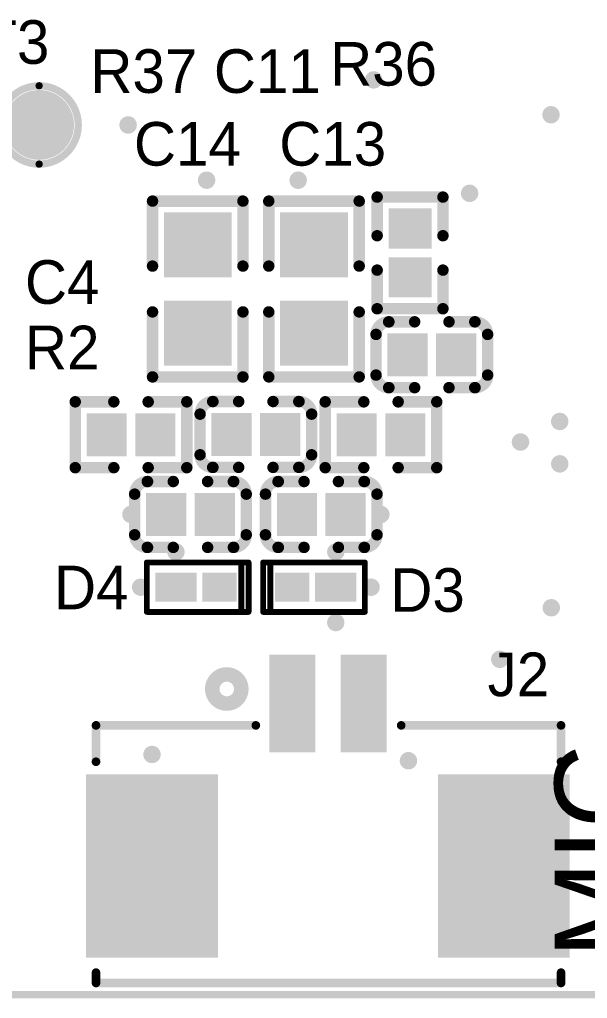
# Model space of a CAD drawing. Header units: millimetres. Extents: x 1205 to 1330, y 770 to 864.
# Drawn here: x 1268.57 to 1278.5, y 769.57 to 786.67 of the extents above; entities that cross this region are included whole.
import ezdxf

# ---------------------------------------------------------------- set-up
doc = ezdxf.new("R2010")
doc.units = ezdxf.units.MM
for name, color, linetype in [('Mechanical1', 6, 'Continuous'), ('TopOverlay', 2, 'Continuous'), ('TopPaste', 8, 'Continuous'), ('TopSolder', 216, 'Continuous'), ('ViaHoleLayer', 16, 'Continuous')]:
    doc.layers.add(name, color=color, linetype=linetype)

# ---------------------------------------------------------------- blocks, each defined once
blk = doc.blocks.new('PAD_25_40_3')
at = {"layer": 'TopOverlay'}
for points, const_width in [([(0.684, 0, 1), (-0.684, 0, 1)], 0.127), ([(-0.716, 0, 1), (-0.652, 0, 1)], 0.0635), ([(0.652, 0, 1), (0.716, 0, 1)], 0.0635)]:
    blk.add_lwpolyline(points, format="xyb", close=True, dxfattribs=dict(at, const_width=const_width))
at = {"layer": 'TopSolder', "const_width": 0.61}
blk.add_lwpolyline([(-0.305, 0, 1), (0.305, 0, 1)], format="xyb", close=True, dxfattribs=at)
blk = doc.blocks.new('0402_C_27')
at = {"layer": 'TopOverlay', "const_width": 0.2}
for points in [[(-0.975, 0.355, -0.414214), (-0.755, 0.575)], [(0.755, 0.575, -0.414214), (0.975, 0.355)], [(-0.755, -0.575, -0.414214), (-0.975, -0.355)], [(0.975, -0.355, -0.414214), (0.755, -0.575)]]:
    blk.add_lwpolyline(points, format="xyb", dxfattribs=at)
at = {"layer": 'TopOverlay', "const_width": 0.1}
for points in [[(-0.805, 0.575, 1), (-0.705, 0.575, 1)], [(-0.8, 0.575, 1), (-0.7, 0.575, 1)], [(-0.35, 0.575, 1), (-0.25, 0.575, 1)], [(0.25, 0.575, 1), (0.35, 0.575, 1)], [(0.7, 0.575, 1), (0.8, 0.575, 1)], [(0.705, 0.575, 1), (0.805, 0.575, 1)], [(-1.025, 0.355, 1), (-0.925, 0.355, 1)], [(-1.025, 0.355, 1), (-0.925, 0.355, 1)], [(0.925, 0.355, 1), (1.025, 0.355, 1)], [(0.925, 0.355, 1), (1.025, 0.355, 1)], [(-1.025, -0.355, 1), (-0.925, -0.355, 1)], [(-1.025, -0.355, 1), (-0.925, -0.355, 1)], [(0.925, -0.355, 1), (1.025, -0.355, 1)], [(0.925, -0.355, 1), (1.025, -0.355, 1)], [(-0.805, -0.575, 1), (-0.705, -0.575, 1)], [(-0.8, -0.575, 1), (-0.7, -0.575, 1)], [(-0.35, -0.575, 1), (-0.25, -0.575, 1)], [(0.25, -0.575, 1), (0.35, -0.575, 1)], [(0.7, -0.575, 1), (0.8, -0.575, 1)], [(0.705, -0.575, 1), (0.805, -0.575, 1)]]:
    blk.add_lwpolyline(points, format="xyb", close=True, dxfattribs=at)
at = {"layer": 'TopOverlay', "const_width": 0.2}
for points in [[(-0.3, 0.575), (-0.75, 0.575)], [(0.75, 0.575), (0.3, 0.575)], [(-0.975, 0.355), (-0.975, -0.355)], [(0.975, 0.355), (0.975, -0.355)], [(-0.3, -0.575), (-0.75, -0.575)], [(0.75, -0.575), (0.3, -0.575)]]:
    blk.add_lwpolyline(points, dxfattribs=at)
at = {"layer": 'TopPaste'}
for points in [[(-0.725, -0.325), (-0.125, -0.325), (-0.725, 0.325), (-0.125, 0.325)], [(0.125, -0.325), (0.725, -0.325), (0.125, 0.325), (0.725, 0.325)]]:
    blk.add_solid(points, dxfattribs=at)
at = {"layer": 'TopSolder'}
for points in [[(-0.776, -0.376), (-0.074, -0.376), (-0.776, 0.376), (-0.074, 0.376)], [(0.074, -0.376), (0.776, -0.376), (0.074, 0.376), (0.776, 0.376)]]:
    blk.add_solid(points, dxfattribs=at)
blk = doc.blocks.new('0402_C_28')
at = {"layer": 'TopOverlay', "const_width": 0.2}
for points in [[(-0.975, 0.355, -0.414214), (-0.755, 0.575)], [(0.755, 0.575, -0.414214), (0.975, 0.355)], [(-0.755, -0.575, -0.414214), (-0.975, -0.355)], [(0.975, -0.355, -0.414214), (0.755, -0.575)]]:
    blk.add_lwpolyline(points, format="xyb", dxfattribs=at)
at = {"layer": 'TopOverlay', "const_width": 0.1}
for points in [[(-0.805, 0.575, 1), (-0.705, 0.575, 1)], [(-0.8, 0.575, 1), (-0.7, 0.575, 1)], [(-0.35, 0.575, 1), (-0.25, 0.575, 1)], [(0.25, 0.575, 1), (0.35, 0.575, 1)], [(0.7, 0.575, 1), (0.8, 0.575, 1)], [(0.705, 0.575, 1), (0.805, 0.575, 1)], [(-1.025, 0.355, 1), (-0.925, 0.355, 1)], [(-1.025, 0.355, 1), (-0.925, 0.355, 1)], [(0.925, 0.355, 1), (1.025, 0.355, 1)], [(0.925, 0.355, 1), (1.025, 0.355, 1)], [(-1.025, -0.355, 1), (-0.925, -0.355, 1)], [(-1.025, -0.355, 1), (-0.925, -0.355, 1)], [(0.925, -0.355, 1), (1.025, -0.355, 1)], [(0.925, -0.355, 1), (1.025, -0.355, 1)], [(-0.805, -0.575, 1), (-0.705, -0.575, 1)], [(-0.8, -0.575, 1), (-0.7, -0.575, 1)], [(-0.35, -0.575, 1), (-0.25, -0.575, 1)], [(0.25, -0.575, 1), (0.35, -0.575, 1)], [(0.7, -0.575, 1), (0.8, -0.575, 1)], [(0.705, -0.575, 1), (0.805, -0.575, 1)]]:
    blk.add_lwpolyline(points, format="xyb", close=True, dxfattribs=at)
at = {"layer": 'TopOverlay', "const_width": 0.2}
for points in [[(-0.3, 0.575), (-0.75, 0.575)], [(0.75, 0.575), (0.3, 0.575)], [(-0.975, 0.355), (-0.975, -0.355)], [(0.975, 0.355), (0.975, -0.355)], [(-0.3, -0.575), (-0.75, -0.575)], [(0.75, -0.575), (0.3, -0.575)]]:
    blk.add_lwpolyline(points, dxfattribs=at)
at = {"layer": 'TopPaste'}
for points in [[(-0.725, -0.325), (-0.125, -0.325), (-0.725, 0.325), (-0.125, 0.325)], [(0.125, -0.325), (0.725, -0.325), (0.125, 0.325), (0.725, 0.325)]]:
    blk.add_solid(points, dxfattribs=at)
at = {"layer": 'TopSolder'}
for points in [[(-0.776, -0.376), (-0.074, -0.376), (-0.776, 0.376), (-0.074, 0.376)], [(0.074, -0.376), (0.776, -0.376), (0.074, 0.376), (0.776, 0.376)]]:
    blk.add_solid(points, dxfattribs=at)
blk = doc.blocks.new('0402_C_29')
at = {"layer": 'TopOverlay', "const_width": 0.2}
for points in [[(-0.975, 0.355, -0.414214), (-0.755, 0.575)], [(0.755, 0.575, -0.414214), (0.975, 0.355)], [(-0.755, -0.575, -0.414214), (-0.975, -0.355)], [(0.975, -0.355, -0.414214), (0.755, -0.575)]]:
    blk.add_lwpolyline(points, format="xyb", dxfattribs=at)
at = {"layer": 'TopOverlay', "const_width": 0.1}
for points in [[(-0.805, 0.575, 1), (-0.705, 0.575, 1)], [(-0.8, 0.575, 1), (-0.7, 0.575, 1)], [(-0.35, 0.575, 1), (-0.25, 0.575, 1)], [(0.25, 0.575, 1), (0.35, 0.575, 1)], [(0.7, 0.575, 1), (0.8, 0.575, 1)], [(0.705, 0.575, 1), (0.805, 0.575, 1)], [(-1.025, 0.355, 1), (-0.925, 0.355, 1)], [(-1.025, 0.355, 1), (-0.925, 0.355, 1)], [(0.925, 0.355, 1), (1.025, 0.355, 1)], [(0.925, 0.355, 1), (1.025, 0.355, 1)], [(-1.025, -0.355, 1), (-0.925, -0.355, 1)], [(-1.025, -0.355, 1), (-0.925, -0.355, 1)], [(0.925, -0.355, 1), (1.025, -0.355, 1)], [(0.925, -0.355, 1), (1.025, -0.355, 1)], [(-0.805, -0.575, 1), (-0.705, -0.575, 1)], [(-0.8, -0.575, 1), (-0.7, -0.575, 1)], [(-0.35, -0.575, 1), (-0.25, -0.575, 1)], [(0.25, -0.575, 1), (0.35, -0.575, 1)], [(0.7, -0.575, 1), (0.8, -0.575, 1)], [(0.705, -0.575, 1), (0.805, -0.575, 1)]]:
    blk.add_lwpolyline(points, format="xyb", close=True, dxfattribs=at)
at = {"layer": 'TopOverlay', "const_width": 0.2}
for points in [[(-0.3, 0.575), (-0.75, 0.575)], [(0.75, 0.575), (0.3, 0.575)], [(-0.975, 0.355), (-0.975, -0.355)], [(0.975, 0.355), (0.975, -0.355)], [(-0.3, -0.575), (-0.75, -0.575)], [(0.75, -0.575), (0.3, -0.575)]]:
    blk.add_lwpolyline(points, dxfattribs=at)
at = {"layer": 'TopPaste'}
for points in [[(-0.725, -0.325), (-0.125, -0.325), (-0.725, 0.325), (-0.125, 0.325)], [(0.125, -0.325), (0.725, -0.325), (0.125, 0.325), (0.725, 0.325)]]:
    blk.add_solid(points, dxfattribs=at)
at = {"layer": 'TopSolder'}
for points in [[(-0.776, -0.376), (-0.074, -0.376), (-0.776, 0.376), (-0.074, 0.376)], [(0.074, -0.376), (0.776, -0.376), (0.074, 0.376), (0.776, 0.376)]]:
    blk.add_solid(points, dxfattribs=at)
blk = doc.blocks.new('0402_C_30')
at = {"layer": 'TopOverlay', "const_width": 0.2}
for points in [[(-0.975, 0.355, -0.414214), (-0.755, 0.575)], [(0.755, 0.575, -0.414214), (0.975, 0.355)], [(-0.755, -0.575, -0.414214), (-0.975, -0.355)], [(0.975, -0.355, -0.414214), (0.755, -0.575)]]:
    blk.add_lwpolyline(points, format="xyb", dxfattribs=at)
at = {"layer": 'TopOverlay', "const_width": 0.1}
for points in [[(-0.805, 0.575, 1), (-0.705, 0.575, 1)], [(-0.8, 0.575, 1), (-0.7, 0.575, 1)], [(-0.35, 0.575, 1), (-0.25, 0.575, 1)], [(0.25, 0.575, 1), (0.35, 0.575, 1)], [(0.7, 0.575, 1), (0.8, 0.575, 1)], [(0.705, 0.575, 1), (0.805, 0.575, 1)], [(-1.025, 0.355, 1), (-0.925, 0.355, 1)], [(-1.025, 0.355, 1), (-0.925, 0.355, 1)], [(0.925, 0.355, 1), (1.025, 0.355, 1)], [(0.925, 0.355, 1), (1.025, 0.355, 1)], [(-1.025, -0.355, 1), (-0.925, -0.355, 1)], [(-1.025, -0.355, 1), (-0.925, -0.355, 1)], [(0.925, -0.355, 1), (1.025, -0.355, 1)], [(0.925, -0.355, 1), (1.025, -0.355, 1)], [(-0.805, -0.575, 1), (-0.705, -0.575, 1)], [(-0.8, -0.575, 1), (-0.7, -0.575, 1)], [(-0.35, -0.575, 1), (-0.25, -0.575, 1)], [(0.25, -0.575, 1), (0.35, -0.575, 1)], [(0.7, -0.575, 1), (0.8, -0.575, 1)], [(0.705, -0.575, 1), (0.805, -0.575, 1)]]:
    blk.add_lwpolyline(points, format="xyb", close=True, dxfattribs=at)
at = {"layer": 'TopOverlay', "const_width": 0.2}
for points in [[(-0.75, 0.575), (-0.3, 0.575)], [(0.3, 0.575), (0.75, 0.575)], [(-0.975, -0.355), (-0.975, 0.355)], [(0.975, -0.355), (0.975, 0.355)], [(-0.75, -0.575), (-0.3, -0.575)], [(0.3, -0.575), (0.75, -0.575)]]:
    blk.add_lwpolyline(points, dxfattribs=at)
at = {"layer": 'TopPaste'}
for points in [[(-0.725, -0.325), (-0.125, -0.325), (-0.725, 0.325), (-0.125, 0.325)], [(0.125, -0.325), (0.725, -0.325), (0.125, 0.325), (0.725, 0.325)]]:
    blk.add_solid(points, dxfattribs=at)
at = {"layer": 'TopSolder'}
for points in [[(-0.776, -0.376), (-0.074, -0.376), (-0.776, 0.376), (-0.074, 0.376)], [(0.074, -0.376), (0.776, -0.376), (0.074, 0.376), (0.776, 0.376)]]:
    blk.add_solid(points, dxfattribs=at)
blk = doc.blocks.new('FBP_02C_234')
at = {"layer": 'TopOverlay', "const_width": 0.102}
for points in [[(-0.508, -0.432), (-0.508, 0.432)], [(-0.508, 0.432), (1.27, 0.432)], [(-0.381, -0.432), (-0.381, 0.432)], [(1.27, -0.432), (1.27, 0.432)], [(-0.508, -0.432), (1.27, -0.432)]]:
    blk.add_lwpolyline(points, dxfattribs=at)
at = {"layer": 'TopOverlay', "const_width": 0.0508}
for points in [[(-0.533, 0.432, 1), (-0.483, 0.432, 1)], [(-0.533, 0.432, 1), (-0.483, 0.432, 1)], [(-0.406, 0.432, 1), (-0.356, 0.432, 1)], [(1.245, 0.432, 1), (1.295, 0.432, 1)], [(1.245, 0.432, 1), (1.295, 0.432, 1)], [(-0.533, -0.432, 1), (-0.483, -0.432, 1)], [(-0.533, -0.432, 1), (-0.483, -0.432, 1)], [(-0.406, -0.432, 1), (-0.356, -0.432, 1)], [(1.245, -0.432, 1), (1.295, -0.432, 1)], [(1.245, -0.432, 1), (1.295, -0.432, 1)]]:
    blk.add_lwpolyline(points, format="xyb", close=True, dxfattribs=at)
at = {"layer": 'TopPaste'}
for points in [[(0.25, -0.2), (0.25, 0.2), (-0.25, -0.2), (-0.25, 0.2)], [(1.072, -0.2), (1.072, 0.2), (0.452, -0.2), (0.452, 0.2)]]:
    blk.add_solid(points, dxfattribs=at)
at = {"layer": 'TopSolder'}
for points in [[(0.301, -0.251), (0.301, 0.251), (-0.301, -0.251), (-0.301, 0.251)], [(1.123, -0.251), (1.123, 0.251), (0.401, -0.251), (0.401, 0.251)]]:
    blk.add_solid(points, dxfattribs=at)
blk = doc.blocks.new('FBP_02C_235')
at = {"layer": 'TopOverlay', "const_width": 0.102}
for points in [[(1.27, 0.432), (-0.508, 0.432)], [(-0.508, 0.432), (-0.508, -0.432)], [(-0.381, 0.432), (-0.381, -0.432)], [(1.27, 0.432), (1.27, -0.432)], [(1.27, -0.432), (-0.508, -0.432)]]:
    blk.add_lwpolyline(points, dxfattribs=at)
at = {"layer": 'TopOverlay', "const_width": 0.0508}
for points in [[(-0.533, 0.432, 1), (-0.483, 0.432, 1)], [(-0.533, 0.432, 1), (-0.483, 0.432, 1)], [(-0.406, 0.432, 1), (-0.356, 0.432, 1)], [(1.245, 0.432, 1), (1.295, 0.432, 1)], [(1.245, 0.432, 1), (1.295, 0.432, 1)], [(-0.533, -0.432, 1), (-0.483, -0.432, 1)], [(-0.533, -0.432, 1), (-0.483, -0.432, 1)], [(-0.406, -0.432, 1), (-0.356, -0.432, 1)], [(1.245, -0.432, 1), (1.295, -0.432, 1)], [(1.245, -0.432, 1), (1.295, -0.432, 1)]]:
    blk.add_lwpolyline(points, format="xyb", close=True, dxfattribs=at)
at = {"layer": 'TopPaste'}
for points in [[(0.25, -0.2), (0.25, 0.2), (-0.25, -0.2), (-0.25, 0.2)], [(1.072, -0.2), (1.072, 0.2), (0.452, -0.2), (0.452, 0.2)]]:
    blk.add_solid(points, dxfattribs=at)
at = {"layer": 'TopSolder'}
for points in [[(0.301, -0.251), (0.301, 0.251), (-0.301, -0.251), (-0.301, 0.251)], [(1.123, -0.251), (1.123, 0.251), (0.401, -0.251), (0.401, 0.251)]]:
    blk.add_solid(points, dxfattribs=at)
blk = doc.blocks.new('1_25_2T_SMD_L_323')
at = {"layer": 'TopOverlay'}
for points, const_width in [([(-0.889, 0.254, 1), (-1.397, 0.254, 1)], 0.254), ([(-1.46, 0.254, 1), (-1.333, 0.254, 1)], 0.127), ([(-0.952, 0.254, 1), (-0.825, 0.254, 1)], 0.127), ([(-3.467, -0.381, 1), (-3.391, -0.381, 1)], 0.0751), ([(-3.467, -0.381, 1), (-3.391, -0.381, 1)], 0.0751), ([(-0.673, -0.381, 1), (-0.597, -0.381, 1)], 0.0751), ([(1.867, -0.381, 1), (1.943, -0.381, 1)], 0.0751), ([(4.661, -0.381, 1), (4.737, -0.381, 1)], 0.0751), ([(4.661, -0.381, 1), (4.737, -0.381, 1)], 0.0751), ([(-3.467, -1.016, 1), (-3.391, -1.016, 1)], 0.0751), ([(4.661, -1.016, 1), (4.737, -1.016, 1)], 0.0751), ([(-3.467, -4.699, 1), (-3.391, -4.699, 1)], 0.0751), ([(4.661, -4.699, 1), (4.737, -4.699, 1)], 0.0751), ([(-3.467, -4.879, 1), (-3.391, -4.879, 1)], 0.0751), ([(-3.467, -4.879, 1), (-3.391, -4.879, 1)], 0.0751), ([(4.661, -4.879, 1), (4.737, -4.879, 1)], 0.0751), ([(4.661, -4.879, 1), (4.737, -4.879, 1)], 0.0751)]:
    blk.add_lwpolyline(points, format="xyb", close=True, dxfattribs=dict(at, const_width=const_width))
at = {"layer": 'TopOverlay', "const_width": 0.15}
for points in [[(-3.429, -0.381), (-0.635, -0.381)], [(-3.429, -1.016), (-3.429, -0.381)], [(1.905, -0.381), (4.699, -0.381)], [(4.699, -1.016), (4.699, -0.381)], [(-3.429, -4.879), (-3.429, -4.699)], [(4.699, -4.699), (4.699, -4.879)], [(-3.429, -4.879), (4.699, -4.879)]]:
    blk.add_lwpolyline(points, dxfattribs=at)
at = {"layer": 'TopPaste'}
for points in [[(0.3, 0.75), (-0.3, 0.75), (0.3, -0.75), (-0.3, -0.75)], [(1.55, 0.75), (0.95, 0.75), (1.55, -0.75), (0.95, -0.75)], [(-1.4, -1.335), (-3.5, -1.335), (-1.4, -4.335), (-3.5, -4.335)], [(4.75, -1.335), (2.65, -1.335), (4.75, -4.335), (2.65, -4.335)]]:
    blk.add_solid(points, dxfattribs=at)
at = {"layer": 'TopSolder'}
for points in [[(0.402, 0.852), (-0.402, 0.852), (0.402, -0.852), (-0.402, -0.852)], [(1.652, 0.852), (0.848, 0.852), (1.652, -0.852), (0.848, -0.852)], [(-1.298, -1.233), (-3.602, -1.233), (-1.298, -4.437), (-3.602, -4.437)], [(4.852, -1.233), (2.548, -1.233), (4.852, -4.437), (2.548, -4.437)]]:
    blk.add_solid(points, dxfattribs=at)
blk = doc.blocks.new('0603_R_336')
at = {"layer": 'TopOverlay', "const_width": 0.2}
for points in [[(-0.4, 0.79), (-1.535, 0.79)], [(-1.535, -0.79), (-1.535, 0.79)], [(1.535, 0.79), (0.4, 0.79)], [(1.535, -0.79), (1.535, 0.79)], [(-0.4, -0.79), (-1.535, -0.79)], [(1.535, -0.79), (0.4, -0.79)]]:
    blk.add_lwpolyline(points, dxfattribs=at)
at = {"layer": 'TopOverlay', "const_width": 0.1}
for points in [[(-1.585, 0.79, 1), (-1.485, 0.79, 1)], [(-1.585, 0.79, 1), (-1.485, 0.79, 1)], [(-0.45, 0.79, 1), (-0.35, 0.79, 1)], [(0.35, 0.79, 1), (0.45, 0.79, 1)], [(1.485, 0.79, 1), (1.585, 0.79, 1)], [(1.485, 0.79, 1), (1.585, 0.79, 1)], [(-1.585, -0.79, 1), (-1.485, -0.79, 1)], [(-1.585, -0.79, 1), (-1.485, -0.79, 1)], [(-0.45, -0.79, 1), (-0.35, -0.79, 1)], [(0.35, -0.79, 1), (0.45, -0.79, 1)], [(1.485, -0.79, 1), (1.585, -0.79, 1)], [(1.485, -0.79, 1), (1.585, -0.79, 1)]]:
    blk.add_lwpolyline(points, format="xyb", close=True, dxfattribs=at)
at = {"layer": 'TopPaste'}
for points in [[(-1.235, -0.49), (-0.305, -0.49), (-1.235, 0.49), (-0.305, 0.49)], [(0.305, -0.49), (1.235, -0.49), (0.305, 0.49), (1.235, 0.49)]]:
    blk.add_solid(points, dxfattribs=at)
at = {"layer": 'TopSolder'}
for points in [[(-1.337, -0.592), (-0.203, -0.592), (-1.337, 0.592), (-0.203, 0.592)], [(0.203, -0.592), (1.337, -0.592), (0.203, 0.592), (1.337, 0.592)]]:
    blk.add_solid(points, dxfattribs=at)
blk = doc.blocks.new('0603_R_337')
at = {"layer": 'TopOverlay', "const_width": 0.2}
for points in [[(-0.4, 0.79), (-1.535, 0.79)], [(-1.535, -0.79), (-1.535, 0.79)], [(1.535, 0.79), (0.4, 0.79)], [(1.535, -0.79), (1.535, 0.79)], [(-0.4, -0.79), (-1.535, -0.79)], [(1.535, -0.79), (0.4, -0.79)]]:
    blk.add_lwpolyline(points, dxfattribs=at)
at = {"layer": 'TopOverlay', "const_width": 0.1}
for points in [[(-1.585, 0.79, 1), (-1.485, 0.79, 1)], [(-1.585, 0.79, 1), (-1.485, 0.79, 1)], [(-0.45, 0.79, 1), (-0.35, 0.79, 1)], [(0.35, 0.79, 1), (0.45, 0.79, 1)], [(1.485, 0.79, 1), (1.585, 0.79, 1)], [(1.485, 0.79, 1), (1.585, 0.79, 1)], [(-1.585, -0.79, 1), (-1.485, -0.79, 1)], [(-1.585, -0.79, 1), (-1.485, -0.79, 1)], [(-0.45, -0.79, 1), (-0.35, -0.79, 1)], [(0.35, -0.79, 1), (0.45, -0.79, 1)], [(1.485, -0.79, 1), (1.585, -0.79, 1)], [(1.485, -0.79, 1), (1.585, -0.79, 1)]]:
    blk.add_lwpolyline(points, format="xyb", close=True, dxfattribs=at)
at = {"layer": 'TopPaste'}
for points in [[(-1.235, -0.49), (-0.305, -0.49), (-1.235, 0.49), (-0.305, 0.49)], [(0.305, -0.49), (1.235, -0.49), (0.305, 0.49), (1.235, 0.49)]]:
    blk.add_solid(points, dxfattribs=at)
at = {"layer": 'TopSolder'}
for points in [[(-1.337, -0.592), (-0.203, -0.592), (-1.337, 0.592), (-0.203, 0.592)], [(0.203, -0.592), (1.337, -0.592), (0.203, 0.592), (1.337, 0.592)]]:
    blk.add_solid(points, dxfattribs=at)
blk = doc.blocks.new('0402_R_365')
at = {"layer": 'TopOverlay', "const_width": 0.2}
for points in [[(-0.3, 0.575), (-0.975, 0.575)], [(-0.975, -0.575), (-0.975, 0.575)], [(0.975, 0.575), (0.3, 0.575)], [(0.975, -0.575), (0.975, 0.575)], [(-0.975, -0.575), (-0.3, -0.575)], [(0.3, -0.575), (0.975, -0.575)]]:
    blk.add_lwpolyline(points, dxfattribs=at)
at = {"layer": 'TopOverlay', "const_width": 0.1}
for points in [[(-1.025, 0.575, 1), (-0.925, 0.575, 1)], [(-1.025, 0.575, 1), (-0.925, 0.575, 1)], [(-0.35, 0.575, 1), (-0.25, 0.575, 1)], [(0.25, 0.575, 1), (0.35, 0.575, 1)], [(0.925, 0.575, 1), (1.025, 0.575, 1)], [(0.925, 0.575, 1), (1.025, 0.575, 1)], [(-1.025, -0.575, 1), (-0.925, -0.575, 1)], [(-1.025, -0.575, 1), (-0.925, -0.575, 1)], [(-0.35, -0.575, 1), (-0.25, -0.575, 1)], [(0.25, -0.575, 1), (0.35, -0.575, 1)], [(0.925, -0.575, 1), (1.025, -0.575, 1)], [(0.925, -0.575, 1), (1.025, -0.575, 1)]]:
    blk.add_lwpolyline(points, format="xyb", close=True, dxfattribs=at)
at = {"layer": 'TopPaste'}
for points in [[(-0.725, -0.325), (-0.125, -0.325), (-0.725, 0.325), (-0.125, 0.325)], [(0.125, -0.325), (0.725, -0.325), (0.125, 0.325), (0.725, 0.325)]]:
    blk.add_solid(points, dxfattribs=at)
at = {"layer": 'TopSolder'}
for points in [[(-0.776, -0.376), (-0.074, -0.376), (-0.776, 0.376), (-0.074, 0.376)], [(0.074, -0.376), (0.776, -0.376), (0.074, 0.376), (0.776, 0.376)]]:
    blk.add_solid(points, dxfattribs=at)
blk = doc.blocks.new('0402_R_392')
at = {"layer": 'TopOverlay', "const_width": 0.2}
for points in [[(-0.975, -0.575), (-0.975, 0.575)], [(-0.975, 0.575), (-0.3, 0.575)], [(0.3, 0.575), (0.975, 0.575)], [(0.975, 0.575), (0.975, -0.575)], [(-0.975, -0.575), (-0.3, -0.575)], [(0.3, -0.575), (0.975, -0.575)]]:
    blk.add_lwpolyline(points, dxfattribs=at)
at = {"layer": 'TopOverlay', "const_width": 0.1}
for points in [[(-1.025, 0.575, 1), (-0.925, 0.575, 1)], [(-1.025, 0.575, 1), (-0.925, 0.575, 1)], [(-0.35, 0.575, 1), (-0.25, 0.575, 1)], [(0.25, 0.575, 1), (0.35, 0.575, 1)], [(0.925, 0.575, 1), (1.025, 0.575, 1)], [(0.925, 0.575, 1), (1.025, 0.575, 1)], [(-1.025, -0.575, 1), (-0.925, -0.575, 1)], [(-1.025, -0.575, 1), (-0.925, -0.575, 1)], [(-0.35, -0.575, 1), (-0.25, -0.575, 1)], [(0.25, -0.575, 1), (0.35, -0.575, 1)], [(0.925, -0.575, 1), (1.025, -0.575, 1)], [(0.925, -0.575, 1), (1.025, -0.575, 1)]]:
    blk.add_lwpolyline(points, format="xyb", close=True, dxfattribs=at)
at = {"layer": 'TopPaste'}
for points in [[(-0.725, -0.325), (-0.125, -0.325), (-0.725, 0.325), (-0.125, 0.325)], [(0.125, -0.325), (0.725, -0.325), (0.125, 0.325), (0.725, 0.325)]]:
    blk.add_solid(points, dxfattribs=at)
at = {"layer": 'TopSolder'}
for points in [[(-0.776, -0.376), (-0.074, -0.376), (-0.776, 0.376), (-0.074, 0.376)], [(0.074, -0.376), (0.776, -0.376), (0.074, 0.376), (0.776, 0.376)]]:
    blk.add_solid(points, dxfattribs=at)
blk = doc.blocks.new('0402_R_393')
at = {"layer": 'TopOverlay', "const_width": 0.2}
for points in [[(-0.975, -0.575), (-0.975, 0.575)], [(-0.975, 0.575), (-0.3, 0.575)], [(0.3, 0.575), (0.975, 0.575)], [(0.975, 0.575), (0.975, -0.575)], [(-0.975, -0.575), (-0.3, -0.575)], [(0.3, -0.575), (0.975, -0.575)]]:
    blk.add_lwpolyline(points, dxfattribs=at)
at = {"layer": 'TopOverlay', "const_width": 0.1}
for points in [[(-1.025, 0.575, 1), (-0.925, 0.575, 1)], [(-1.025, 0.575, 1), (-0.925, 0.575, 1)], [(-0.35, 0.575, 1), (-0.25, 0.575, 1)], [(0.25, 0.575, 1), (0.35, 0.575, 1)], [(0.925, 0.575, 1), (1.025, 0.575, 1)], [(0.925, 0.575, 1), (1.025, 0.575, 1)], [(-1.025, -0.575, 1), (-0.925, -0.575, 1)], [(-1.025, -0.575, 1), (-0.925, -0.575, 1)], [(-0.35, -0.575, 1), (-0.25, -0.575, 1)], [(0.25, -0.575, 1), (0.35, -0.575, 1)], [(0.925, -0.575, 1), (1.025, -0.575, 1)], [(0.925, -0.575, 1), (1.025, -0.575, 1)]]:
    blk.add_lwpolyline(points, format="xyb", close=True, dxfattribs=at)
at = {"layer": 'TopPaste'}
for points in [[(-0.725, -0.325), (-0.125, -0.325), (-0.725, 0.325), (-0.125, 0.325)], [(0.125, -0.325), (0.725, -0.325), (0.125, 0.325), (0.725, 0.325)]]:
    blk.add_solid(points, dxfattribs=at)
at = {"layer": 'TopSolder'}
for points in [[(-0.776, -0.376), (-0.074, -0.376), (-0.776, 0.376), (-0.074, 0.376)], [(0.074, -0.376), (0.776, -0.376), (0.074, 0.376), (0.776, 0.376)]]:
    blk.add_solid(points, dxfattribs=at)

msp = doc.modelspace()

# ---------------------------------------------------------------- linework, layer by layer
at = {"layer": 'Mechanical1', "const_width": 0.127}
msp.add_lwpolyline([(1207.582, 769.637), (1327.582, 769.637)], dxfattribs=at)
msp.add_lwpolyline([(1207.582, 769.637), (1327.582, 769.637)], dxfattribs=at)
at = {"layer": 'ViaHoleLayer', "const_width": 0.152}
for points in [[(1274.689, 785.613, 1), (1274.841, 785.613, 1)], [(1277.788, 785.004, 1), (1277.94, 785.004, 1)], [(1270.396, 784.826, 1), (1270.549, 784.826, 1)], [(1271.768, 783.861, 1), (1271.92, 783.861, 1)], [(1273.368, 783.861, 1), (1273.521, 783.861, 1)], [(1276.365, 783.632, 1), (1276.518, 783.632, 1)], [(1277.94, 779.648, 1), (1278.093, 779.648, 1)], [(1277.254, 779.289, 1), (1277.407, 779.289, 1)], [(1277.94, 778.908, 1), (1278.093, 778.908, 1)], [(1270.445, 778.024, 1), (1270.597, 778.024, 1)], [(1274.813, 778.024, 1), (1274.966, 778.024, 1)], [(1271.232, 777.37, 1), (1271.384, 777.37, 1)], [(1274.026, 777.37, 1), (1274.178, 777.37, 1)], [(1270.616, 776.754, 1), (1270.768, 776.754, 1)], [(1274.642, 776.754, 1), (1274.795, 776.754, 1)], [(1277.793, 776.395, 1), (1277.945, 776.395, 1)], [(1274.026, 776.137, 1), (1274.178, 776.137, 1)], [(1276.893, 775.495, 1), (1277.045, 775.495, 1)], [(1270.814, 773.833, 1), (1270.966, 773.833, 1)], [(1275.296, 773.724, 1), (1275.448, 773.724, 1)]]:
    msp.add_lwpolyline(points, format="xyb", close=True, dxfattribs=at)

# ---------------------------------------------------------------- block references
for name, p, rotation in [('PAD_25_40_3', (1268.917, 784.826), 270), ('0603_R_337', (1271.689, 781.961), 270), ('0603_R_336', (1273.721, 781.961), 270), ('0402_R_365', (1275.4, 782.591), 270), ('0402_C_28', (1275.781, 780.813), 180), ('0402_C_27', (1272.705, 779.421), 180), ('0402_C_29', (1273.848, 778.024), 180), ('FBP_02C_235', (1272.07, 776.754), 180)]:
    msp.add_blockref(name, p, dxfattribs=dict(rotation=rotation))
for name, p in [('0402_R_393', (1270.523, 779.416)), ('0402_R_392', (1274.892, 779.416)), ('0402_C_30', (1271.562, 778.024)), ('FBP_02C_234', (1273.34, 776.754)), ('1_25_2T_SMD_L_323', (1273.34, 774.722))]:
    msp.add_blockref(name, p)

# ---------------------------------------------------------------- texts
at = {"layer": 'TopOverlay'}
for s, p in [('T3', (1267.907, 785.893)), ('R36', (1274.003, 785.512)), ('R37', (1269.812, 785.385)), ('C11', (1271.971, 785.385)), ('C14', (1270.574, 784.115)), ('C13', (1273.114, 784.115)), ('C4', (1268.669, 781.702)), ('R2', (1268.669, 780.559)), ('D4', (1269.177, 776.368)), ('D3', (1275.055, 776.324)), ('J2', (1276.756, 774.851))]:
    msp.add_text(s, height=0.762, dxfattribs=at).set_placement(p)
msp.add_text('MIC', height=1.524, rotation=90, dxfattribs=at).set_placement((1279.453, 770.276))

doc.saveas('drawing.dxf')
